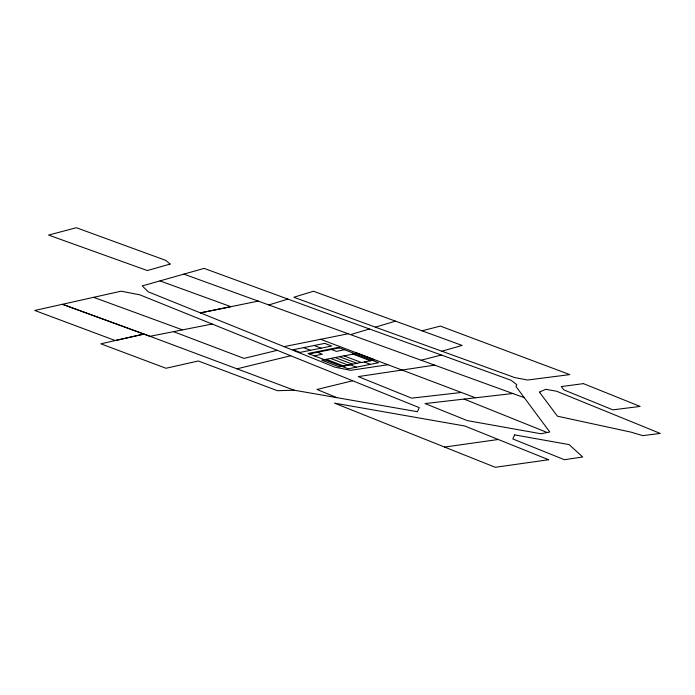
<?xml version="1.0" encoding="UTF-8"?>
<svg xmlns="http://www.w3.org/2000/svg" width="695" height="695" viewBox="0 0 695 695"><rect width="100%" height="100%" fill="white"/><g stroke="black" fill="none" stroke-linecap="round" stroke-linejoin="round"><path stroke-width="1.04" d="M268.817 304.957L287.93 299.085M350.575 334.625L369.392 328.97L511.146 380.295L516.776 384.717L515.968 386.49L549.797 432.012L540.91 433.75L467.249 420.597L425.045 403.56L512.841 393.509M441.846 351.218L462.123 345.424L313.445 291.24L293.855 297.26L375.387 327.171L395.49 321.133M387.906 364.727L350.619 370.322L334.799 367.134L148.278 291.839L142.275 285.914L204.113 268.383L369.392 328.97M422.021 330.803L440.361 326.094L569.796 374.605L527.548 380.026L514.813 377.602L375.387 327.171M421.083 360.21L441.377 355.032M277.27 350.323L244.006 358.403L173.524 331.663M236.986 368.828L290.727 355.753M352.695 380.773L316.99 389.469L336.91 397.662M258.227 301.109L200.421 312.889L230.87 306.677L160.006 280.902M284.064 346.649L348.212 333.765M309.249 353.929L339.534 347.847M314.227 355.831L322.332 354.198L317.354 352.304M344.512 349.741L336.397 351.375L331.419 349.472M344.129 355.91L352.921 354.137M361.244 362.425L339.264 366.847L321.837 360.201L343.808 355.788L361.565 362.547L372.398 360.375M370.027 360.662L374.423 359.775L356.995 353.13L352.6 354.016L370.348 360.783M342.114 366.456L350.228 364.832L356.387 367.177M212.157 324.026L149.981 336.31L62.463 304.288L34.75 310.457L115.266 340.559L143.978 334.06L294.193 390.208L417.391 411.701L419.293 407.661L139.782 294.81L121.095 291.196L62.463 304.288L143.978 334.06L100.836 343.817L165.992 368.263L198.284 360.983L277.47 390.712L294.193 390.208M434.662 365.136L358.272 376.603L411.666 398.157L461.384 392.475M444.583 447.067L498.272 439.483M183.888 274.134L524.273 397.662M93.617 297.33L182.516 329.873M320.586 339.308L475.484 397.792M364.284 361.999L370.452 364.354M314.166 345.502L321.133 348.16M339.412 356.665L356.848 363.311M335.025 357.551L352.452 364.197M303.619 347.622L310.587 350.28M330.629 358.438L348.056 365.075M326.233 359.315L343.66 365.961M464.104 399.086L547.208 432.516M514.648 434.879L512.806 438.945L564.453 459.725L582.705 456.98L569.109 444.6L514.648 434.879M539.859 391.928L539.633 392.388L557.459 416.192L630.999 432.142L642.753 435.626L660.25 433.428L556.573 391.224L545.784 389.304L539.859 391.928M170.119 264.074L147.297 270.546L48.581 235.075L76.354 227.717L165.792 260.39L170.119 264.074M324.713 343.382L293.064 349.741L300.04 352.4L331.689 346.041L324.713 343.382M338.343 347.396L308.067 353.477L348.273 368.81L378.558 362.721L338.343 347.396M583.426 383.631L561.265 386.568L563.966 389.938L612.868 409.85L640.121 406.419L583.426 383.631M548.633 459.743L495.274 467.283L334.469 403.135L464.729 425.992L548.633 459.743"/></g></svg>
